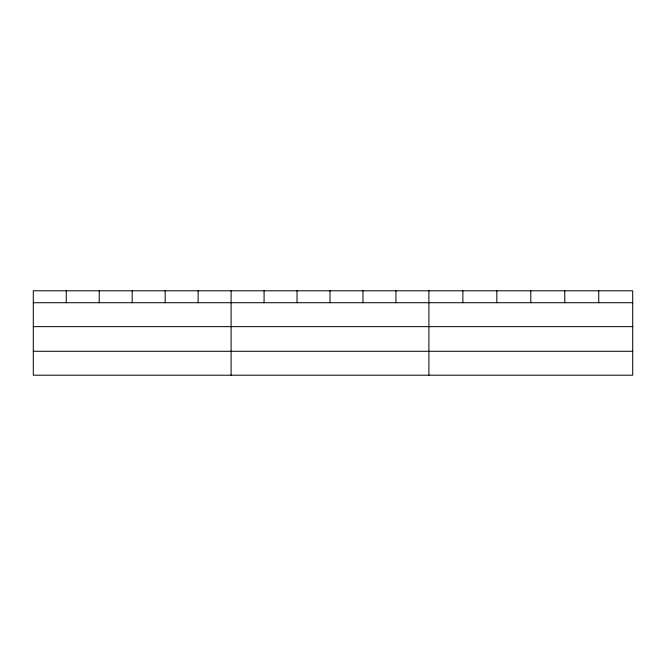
<?xml version="1.0" encoding="UTF-8"?>
<svg xmlns="http://www.w3.org/2000/svg" width="666" height="666" viewBox="0 0 666 666"><rect width="100%" height="100%" fill="white"/><g stroke="black" fill="none" stroke-linecap="round" stroke-linejoin="round"><path stroke-width="1" d="M632.7 326.64L632.7 290.792L33.3 290.792L33.3 375.208L632.7 375.208L632.7 326.64L33.3 326.64M33.3 302.714L632.7 302.714M33.3 351.282L632.7 351.282M598.734 290.792L598.734 302.714M564.768 290.792L564.768 302.714M530.802 290.792L530.802 302.714M496.836 290.792L496.836 302.714M462.87 290.792L462.87 302.714M428.904 290.792L428.904 375.208M395.937 290.792L395.937 302.714M362.97 290.792L362.97 302.714M330.003 290.792L330.003 302.714M297.036 290.792L297.036 302.714M264.069 290.792L264.069 302.714M231.102 290.792L231.102 375.208M198.135 290.792L198.135 302.714M165.168 290.792L165.168 302.714M132.201 290.792L132.201 302.714M99.234 290.792L99.234 302.714M66.267 290.792L66.267 302.714"/></g></svg>
